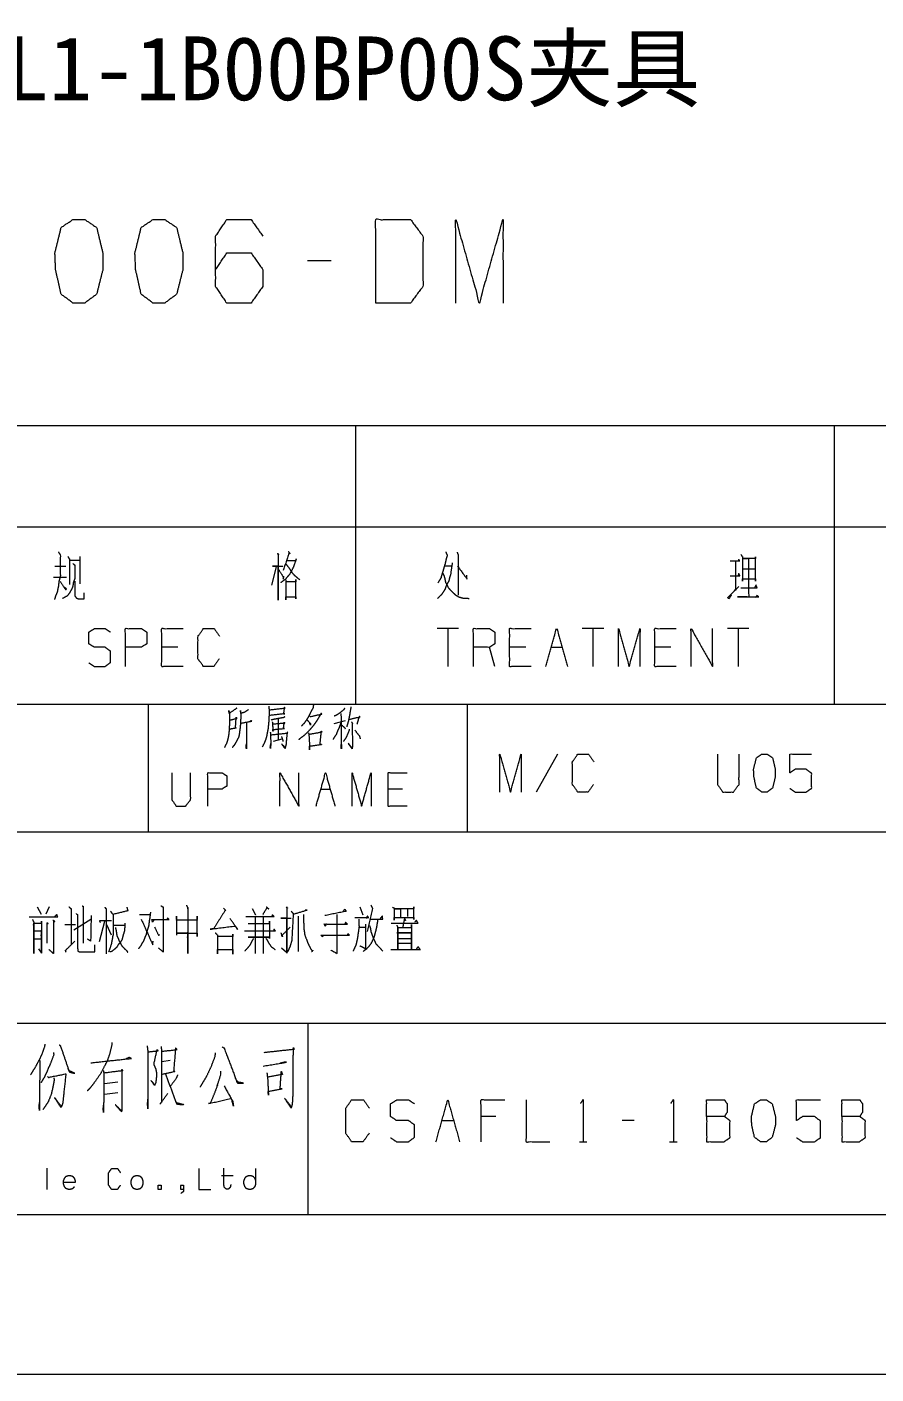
# Model space of a CAD drawing. Header units: millimetres. Extents: x 0 to 594, y 0 to 420.
# Drawn here: x 486.4 to 539.6, y 0 to 84.5 of the extents above; entities that cross this region are included whole.
import ezdxf

# ---------------------------------------------------------------- set-up
doc = ezdxf.new("R2010")
doc.units = ezdxf.units.MM
doc.layers.add('101', color=7, linetype='Continuous', true_color=0xffffff)

msp = doc.modelspace()

# ---------------------------------------------------------------- linework, layer by layer
at = {"layer": '101', "color": 72, "linetype": 'Continuous', "lineweight": 18}
for p, q in [((505.463, 69.791), (503.982, 69.791)), ((482, 59.463), (507, 59.463)), ((507, 59.463), (537, 59.463)), ((507, 59.463), (507, 53.113)), ((537, 59.463), (537, 53.113)), ((537, 59.463), (584, 59.463)), ((482, 53.113), (507, 53.113)), ((507, 53.113), (537, 53.113)), ((507, 53.113), (507, 42)), ((537, 53.113), (584, 53.113)), ((537, 53.113), (537, 42)), ((489.102, 51.025), (489.703, 51.025)), ((489.703, 51.25), (489.703, 49.55)), ((512.601, 50.675), (513.025, 50.675)), ((530.813, 50.95), (530.813, 49.125)), ((488.059, 49.95), (488.872, 49.95)), ((488.147, 50.65), (488.819, 50.65)), ((502.018, 50.6), (501.735, 49.45)), ((531.255, 50.475), (532.032, 50.475)), ((513.449, 46.737), (512.106, 46.737)), ((512.778, 46.737), (512.778, 44.363)), ((522.555, 46.737), (521.212, 46.737)), ((521.884, 46.737), (521.884, 44.363)), ((531.661, 46.737), (530.318, 46.737)), ((530.989, 46.737), (530.989, 44.363)), ((495.847, 45.563), (494.839, 45.563)), ((515.726, 44.363), (515.39, 45.563)), ((517.667, 45.563), (516.659, 45.563)), ((519.271, 45.563), (519.943, 45.563)), ((526.772, 45.563), (525.765, 45.563)), ((482, 42), (507, 42)), ((507, 42), (537, 42)), ((537, 42), (584, 42)), ((502.149, 41.069), (502.134, 39.766)), ((505.645, 40.782), (506.363, 40.98)), ((501.853, 39.678), (502.399, 39.832)), ((519.658, 38.865), (518.315, 36.49)), ((504.817, 36.664), (505.41, 36.664)), ((509.936, 36.664), (509.046, 36.664)), ((487.028, 29.29), (487.275, 28.84)), ((487.788, 29.29), (487.576, 28.84)), ((493.451, 28.815), (494.122, 28.815)), ((500.51, 29.19), (500.722, 28.79)), ((503.405, 28.715), (503.405, 26.49)), ((507.269, 29.29), (507.445, 28.79)), ((510.252, 29.14), (510.252, 28.69)), ((488.774, 28.19), (489.428, 28.19)), ((489.339, 27.84), (490.4, 28.515)), ((491.262, 28.365), (490.927, 27.09)), ((491.369, 28.19), (491.669, 27.54)), ((491.793, 28.14), (492.5, 28.14)), ((507.198, 28.015), (507.569, 28.015)), ((509.633, 27.315), (510.482, 27.315)), ((487.116, 26.665), (487.293, 26.39)), ((502.344, 26.715), (502.663, 26.44)), ((509.633, 27.015), (510.464, 27.015)), ((492.782, 19.856), (492.587, 19.753)), ((495.367, 19.649), (494.855, 19.58)), ((492.099, 18.304), (491.246, 18.2)), ((491.246, 17.545), (492.099, 17.648)), ((515.785, 16.141), (514.867, 16.141)), ((512.409, 15.893), (513.151, 15.893)), ((524.466, 15.893), (523.724, 15.893)), ((521.032, 14.568), (521.5, 14.568)), ((526.69, 14.568), (527.158, 14.568)), ((487.641, 12.901), (487.641, 11.576)), ((498.585, 12.446), (499.317, 12.446))]:
    msp.add_line(p, q, dxfattribs=at)
at = {"layer": '101', "color": 133, "linetype": 'Continuous', "lineweight": 18}
for p, q in [((404, 42), (584, 42)), ((494, 42), (494, 34)), ((514, 42), (514, 34)), ((404, 34), (584, 34)), ((454, 22), (563, 22)), ((504, 22), (504, 10)), ((25, 10), (584, 10)), ((404, 10), (584, 10)), ((0, 0), (594, 0))]:
    msp.add_line(p, q, dxfattribs=at)
at = {"layer": '101', "color": 72, "linetype": 'Continuous', "lineweight": 18}
for points, knots in [([(490.016, 67.145), (490.757, 67.696), (491.147, 69.239), (491.147, 70.287), (490.757, 71.885), (490.016, 72.381), (489.276, 72.381), (488.536, 71.885), (488.146, 70.287), (488.185, 69.239), (488.536, 67.696), (489.276, 67.145), (490.016, 67.145)], [0, 0, 0.067527, 0.183973, 0.260585, 0.380944, 0.446143, 0.500306, 0.565505, 0.685864, 0.76253, 0.87831, 0.945837, 1, 1]), ([(495.036, 67.145), (495.776, 67.696), (496.166, 69.239), (496.166, 70.287), (495.776, 71.885), (495.036, 72.381), (494.295, 72.381), (493.555, 71.885), (493.165, 70.287), (493.204, 69.239), (493.555, 67.696), (494.295, 67.145), (495.036, 67.145)], [0, 0, 0.067524, 0.183971, 0.260583, 0.380942, 0.446139, 0.500305, 0.565502, 0.685862, 0.762528, 0.878309, 0.945834, 1, 1]), ([(498.223, 69.239), (498.924, 70.287), (500.444, 70.287), (501.185, 69.239), (501.185, 68.192), (500.444, 67.145), (498.924, 67.145), (498.223, 68.192), (498.223, 71.334), (498.924, 72.381), (500.444, 72.381), (501.185, 71.334)], [0, 0, 0.076962, 0.16976, 0.248073, 0.312018, 0.390331, 0.48313, 0.560092, 0.751927, 0.828889, 0.921687, 1, 1]), ([(508.261, 67.145), (510.443, 67.145), (511.223, 68.192), (511.223, 71.334), (510.443, 72.381), (508.261, 72.381), (508.261, 67.145)], [0, 0, 0.142137, 0.227162, 0.431791, 0.516816, 0.658952, 1, 1]), ([(513.28, 67.145), (513.28, 72.381), (514.761, 67.145), (516.242, 72.381), (516.242, 67.145)], [0, 0, 0.245192, 0.5, 0.754808, 1, 1]), ([(488.359, 51.55), (488.483, 51.35), (488.483, 50), (488.395, 49.7), (488.359, 49.375), (488.289, 49.025), (488.2, 48.825), (488.112, 48.55)], [0, 0, 0.076124, 0.513099, 0.614333, 0.72015, 0.835727, 0.906506, 1, 1]), ([(502.778, 51.575), (502.884, 51.425), (502.814, 51.45), (502.46, 50.375)], [0, 0, 0.132127, 0.18606, 1, 1]), ([(512.654, 51.55), (512.742, 51.325), (512.654, 51), (512.619, 50.825), (512.548, 50.6), (512.477, 50.35), (512.407, 50.125), (512.354, 49.925), (512.265, 49.775), (512.159, 49.6)], [0, 0, 0.116544, 0.278924, 0.364995, 0.478698, 0.603958, 0.717661, 0.817413, 0.901351, 1, 1]), ([(513.361, 51.525), (513.432, 51.35), (513.432, 48.825)], [0, 0, 0.069554, 1, 1]), ([(489.261, 50.825), (489.385, 50.725), (489.385, 49.85), (489.296, 49.6), (489.261, 49.375), (489.19, 49.2), (489.049, 48.95), (488.907, 48.775), (488.624, 48.625)], [0, 0, 0.062424, 0.405825, 0.509885, 0.599271, 0.67335, 0.786068, 0.874362, 1, 1]), ([(488.96, 51.25), (489.049, 51.1), (489.049, 49.5)], [0, 0, 0.098135, 1, 1]), ([(502.089, 51.45), (502.195, 51.35), (502.142, 51.425), (502.142, 48.525), (502.142, 50.65), (501.788, 50.65), (502.442, 50.65)], [0, 0, 0.023246, 0.037896, 0.500412, 0.839325, 0.895699, 1, 1]), ([(502.708, 51), (503.255, 51), (503.273, 51.1), (503.114, 50.625), (502.884, 50.175), (502.619, 49.85), (502.301, 49.6)], [0, 0, 0.220965, 0.261917, 0.463928, 0.667686, 0.836825, 1, 1]), ([(502.637, 50.775), (502.814, 50.55), (503.008, 50.25), (503.185, 50.05), (503.503, 49.8)], [0, 0, 0.217552, 0.489381, 0.692327, 1, 1]), ([(513.061, 50.85), (512.954, 50.125), (512.884, 49.9), (512.848, 49.725), (512.742, 49.55), (512.654, 49.35), (512.601, 49.2), (512.477, 49), (512.371, 48.85), (512.141, 48.625)], [0, 0, 0.296652, 0.392139, 0.464421, 0.547265, 0.635793, 0.700209, 0.795425, 0.869798, 1, 1]), ([(530.495, 50.975), (531.096, 50.975), (531.025, 51.075), (530.989, 50.95)], [0, 0, 0.704243, 0.847777, 1, 1]), ([(531.166, 51.375), (531.255, 51.225), (531.255, 49.725), (531.255, 49.85), (532.068, 49.85), (532.068, 49.725), (532.068, 51.225), (532.068, 51.125), (531.255, 51.125), (531.643, 51.125), (531.643, 48.725), (530.936, 48.725), (532.28, 48.725), (532.191, 48.775), (532.174, 48.825), (532.068, 48.675)], [0, 0, 0.016858, 0.162101, 0.174205, 0.252928, 0.265032, 0.410275, 0.419958, 0.498681, 0.536329, 0.768718, 0.837174, 0.967243, 0.977076, 0.98221, 1, 1]), ([(502.177, 50.425), (502.478, 49.95), (502.478, 50.025), (502.442, 49.825)], [0, 0, 0.668993, 0.75826, 1, 1]), ([(512.477, 50.2), (512.548, 50.025), (512.601, 49.825), (512.636, 49.65), (512.813, 49.3), (512.901, 49.2), (513.149, 48.95), (513.29, 48.825), (513.467, 48.725), (513.714, 48.65), (513.944, 48.65), (514.121, 48.625)], [0, 0, 0.075197, 0.157622, 0.228747, 0.384954, 0.438112, 0.578249, 0.653431, 0.734341, 0.837339, 0.928876, 1, 1]), ([(513.396, 50.65), (513.98, 49.85), (513.98, 50.075)], [0, 0, 0.81482, 1, 1]), ([(530.477, 50.05), (531.096, 50.05), (531.025, 50.2), (530.989, 50.075)], [0, 0, 0.676561, 0.857934, 1, 1]), ([(488.465, 49.7), (488.819, 49.175), (488.872, 49.225), (488.731, 49.325)], [0, 0, 0.720028, 0.802953, 1, 1]), ([(489.402, 49.7), (489.402, 48.775), (489.491, 48.65), (489.632, 48.6), (489.985, 48.6), (489.985, 48.975)], [0, 0, 0.472766, 0.551011, 0.62766, 0.808338, 1, 1]), ([(502.619, 49.8), (502.619, 48.55), (502.619, 48.725), (503.255, 48.725), (503.255, 48.6), (503.255, 49.8), (503.255, 49.675), (502.69, 49.675)], [0, 0, 0.306602, 0.349526, 0.505604, 0.536265, 0.830602, 0.861262, 1, 1]), ([(530.565, 48.85), (530.406, 48.6), (530.336, 48.675), (531.025, 49.375)], [0, 0, 0.214427, 0.289033, 1, 1]), ([(531.166, 49.3), (532.174, 49.3), (532.103, 49.475), (532.032, 49.325)], [0, 0, 0.739673, 0.878255, 1, 1]), ([(490.269, 44.588), (490.604, 44.363), (491.294, 44.363), (491.63, 44.613), (491.63, 45.313), (491.294, 45.563), (490.622, 45.563), (490.269, 45.788), (490.269, 46.513), (490.622, 46.737), (491.294, 46.737), (491.63, 46.513)], [0, 0, 0.068035, 0.184054, 0.254518, 0.372335, 0.442799, 0.555847, 0.62637, 0.748394, 0.818917, 0.931965, 1, 1]), ([(492.563, 44.363), (492.563, 46.737), (493.57, 46.737), (493.906, 46.513), (493.906, 45.788), (493.553, 45.563), (492.563, 45.563)], [0, 0, 0.401146, 0.571314, 0.639589, 0.762044, 0.832821, 1, 1]), ([(496.183, 44.363), (494.839, 44.363), (494.839, 46.737), (496.183, 46.737)], [0, 0, 0.26539, 0.73461, 1, 1]), ([(498.441, 44.838), (498.106, 44.363), (497.452, 44.363), (497.116, 44.838), (497.116, 46.263), (497.452, 46.737), (498.123, 46.737), (498.459, 46.263)], [0, 0, 0.114572, 0.243369, 0.357936, 0.638584, 0.753151, 0.885433, 1, 1]), ([(514.383, 44.363), (514.383, 46.737), (515.39, 46.737), (515.726, 46.513), (515.726, 45.788), (515.39, 45.563), (514.383, 45.563)], [0, 0, 0.400952, 0.571031, 0.639278, 0.761674, 0.829921, 1, 1]), ([(518.002, 44.363), (516.659, 44.363), (516.659, 46.737), (518.002, 46.737)], [0, 0, 0.26539, 0.73461, 1, 1]), ([(518.935, 44.363), (519.607, 46.737), (520.279, 44.363)], [0, 0, 0.499999, 1, 1]), ([(523.488, 44.363), (523.488, 46.737), (524.16, 44.363), (524.832, 46.737), (524.832, 44.363)], [0, 0, 0.245192, 0.500001, 0.754808, 1, 1]), ([(527.108, 44.363), (525.765, 44.363), (525.765, 46.737), (527.108, 46.737)], [0, 0, 0.26539, 0.73461, 1, 1]), ([(528.041, 44.363), (528.041, 46.737), (529.385, 44.363), (529.385, 46.737)], [0, 0, 0.317574, 0.682426, 1, 1]), ([(499.558, 41.753), (499.496, 41.709), (499.075, 41.422), (499.043, 41.599), (499.09, 41.422), (499.09, 40.848), (499.075, 40.495), (499.059, 40.252), (499.028, 40.009), (498.981, 39.788), (498.918, 39.567), (498.84, 39.413), (498.778, 39.28)], [0, 0, 0.024368, 0.186804, 0.243943, 0.302152, 0.485021, 0.597665, 0.675193, 0.753197, 0.825097, 0.898188, 0.953343, 1, 1]), ([(500.292, 41.665), (500.042, 41.488), (499.808, 41.422), (499.777, 41.599), (499.808, 41.334), (499.793, 41.069), (499.777, 40.782), (499.761, 40.539), (499.73, 40.318), (499.699, 40.075), (499.652, 39.898), (499.574, 39.766), (499.496, 39.611), (499.418, 39.479), (499.34, 39.368), (499.262, 39.28)], [0, 0, 0.096323, 0.172942, 0.229419, 0.31342, 0.396988, 0.487497, 0.564128, 0.634338, 0.711439, 0.768977, 0.817389, 0.871907, 0.92032, 0.962889, 1, 1]), ([(501.556, 41.864), (501.572, 41.665), (501.572, 41.312), (501.556, 40.98), (501.54, 40.76), (501.509, 40.472), (501.462, 40.23), (501.415, 39.965), (501.353, 39.766), (501.275, 39.567), (501.15, 39.324)], [0, 0, 0.076501, 0.212087, 0.339339, 0.424292, 0.535104, 0.630037, 0.733303, 0.813244, 0.895183, 1, 1]), ([(501.603, 41.643), (502.571, 41.753), (502.524, 41.797), (502.477, 41.4), (502.555, 41.4), (501.587, 41.289)], [0, 0, 0.391065, 0.416908, 0.577568, 0.608919, 1, 1]), ([(504.131, 41.245), (504.178, 41.223), (504.88, 41.378), (504.834, 41.422), (504.709, 41.201), (504.568, 40.958), (504.428, 40.76), (504.272, 40.561), (504.1, 40.362), (503.913, 40.163), (503.71, 39.987), (503.554, 39.876), (503.429, 39.766)], [0, 0, 0.017087, 0.254606, 0.275863, 0.359627, 0.452281, 0.53264, 0.616083, 0.702808, 0.792983, 0.881824, 0.944958, 1, 1]), ([(504.35, 41.93), (504.334, 41.775), (504.147, 41.422), (504.038, 41.201), (503.913, 41.002), (503.757, 40.782), (503.6, 40.627)], [0, 0, 0.101777, 0.36375, 0.525151, 0.678919, 0.856079, 1, 1]), ([(506.3, 41.753), (506.269, 41.665), (506.066, 41.488), (505.848, 41.334), (505.66, 41.245)], [0, 0, 0.111866, 0.433083, 0.752722, 1, 1]), ([(506.082, 41.422), (506.098, 39.678), (506.113, 39.192), (506.082, 39.28), (506.098, 39.479)], [0, 0, 0.691284, 0.883885, 0.921007, 1, 1]), ([(506.706, 41.841), (506.691, 41.731), (506.613, 41.267), (506.55, 40.958), (506.441, 40.583)], [0, 0, 0.086565, 0.451627, 0.696476, 1, 1]), ([(499.121, 40.428), (499.153, 40.45), (499.512, 40.517), (499.465, 40.495), (499.512, 41.179), (499.543, 41.091), (499.106, 40.98)], [0, 0, 0.022681, 0.239272, 0.269991, 0.67699, 0.732558, 1, 1]), ([(499.793, 40.804), (500.495, 40.936), (500.448, 40.958), (500.37, 40.914)], [0, 0, 0.834801, 0.895274, 1, 1]), ([(500.152, 40.848), (500.152, 39.214), (500.136, 39.324), (500.152, 39.501)], [0, 0, 0.849787, 0.907774, 1, 1]), ([(502.555, 41.201), (502.508, 41.157), (502.118, 41.091), (501.899, 41.047), (501.696, 41.002)], [0, 0, 0.072258, 0.516577, 0.766872, 1, 1]), ([(501.775, 40.892), (501.79, 40.737), (501.821, 40.296), (501.806, 40.406), (502.539, 40.472), (502.477, 40.472), (502.524, 40.87), (502.555, 40.804), (501.79, 40.737)], [0, 0, 0.056492, 0.21748, 0.258025, 0.525912, 0.548628, 0.694157, 0.720792, 1, 1]), ([(503.959, 41.002), (503.991, 40.98), (504.162, 40.782), (504.178, 40.671), (504.116, 40.826)], [0, 0, 0.066027, 0.51959, 0.712136, 1, 1]), ([(506.082, 40.87), (505.988, 40.583), (505.879, 40.34), (505.785, 40.097), (505.692, 39.965), (505.582, 39.788)], [0, 0, 0.251915, 0.474139, 0.691324, 0.826702, 1, 1]), ([(506.098, 40.715), (506.3, 40.539), (506.347, 40.45)], [0, 0, 0.729132, 1, 1]), ([(506.738, 40.892), (506.816, 40.782), (506.784, 40.804), (506.8, 39.633), (506.8, 39.346), (506.784, 39.192), (506.535, 39.545), (506.784, 39.236)], [0, 0, 0.051679, 0.066293, 0.513636, 0.623353, 0.682731, 0.848101, 1, 1]), ([(506.581, 41.047), (507.284, 41.201), (507.221, 41.223), (507.081, 40.737)], [0, 0, 0.557075, 0.608386, 1, 1]), ([(501.65, 40.252), (501.665, 40.053), (501.681, 39.545), (501.665, 39.214), (501.65, 39.302), (501.681, 39.523)], [0, 0, 0.147471, 0.523365, 0.76867, 0.83502, 1, 1]), ([(501.681, 40.075), (502.742, 40.185), (502.711, 40.252), (502.696, 40.141), (502.649, 39.633), (502.633, 39.435), (502.571, 39.214), (502.368, 39.501), (502.586, 39.28)], [0, 0, 0.37408, 0.399746, 0.438828, 0.617586, 0.687454, 0.767884, 0.891101, 1, 1]), ([(502.352, 39.965), (502.415, 39.788), (502.446, 39.656)], [0, 0, 0.579206, 1, 1]), ([(504.038, 40.208), (504.069, 40.141), (504.1, 39.589), (504.116, 39.523), (504.116, 39.126), (504.1, 39.302), (504.1, 39.368), (504.865, 39.479), (504.771, 39.479), (504.849, 40.296), (504.88, 40.252), (504.834, 40.23), (504.084, 40.097)], [0, 0, 0.018828, 0.160986, 0.178485, 0.280675, 0.32627, 0.343302, 0.542022, 0.566109, 0.777123, 0.791034, 0.804348, 1, 1]), ([(506.597, 40.428), (506.581, 40.318), (506.41, 39.92), (506.238, 39.656)], [0, 0, 0.129623, 0.632932, 1, 1]), ([(506.956, 40.362), (507.237, 40.009), (507.284, 39.832)], [0, 0, 0.711826, 1, 1]), ([(516.039, 36.49), (516.039, 38.865), (516.71, 36.49), (517.382, 38.865), (517.382, 36.49)], [0, 0, 0.245192, 0.499999, 0.754808, 1, 1]), ([(521.917, 36.965), (521.581, 36.49), (520.927, 36.49), (520.592, 36.965), (520.592, 38.39), (520.927, 38.865), (521.599, 38.865), (521.935, 38.39)], [0, 0, 0.114568, 0.243366, 0.357933, 0.638582, 0.753149, 0.885432, 1, 1]), ([(529.697, 38.865), (529.697, 36.965), (530.016, 36.49), (530.687, 36.49), (531.041, 36.965), (531.041, 38.865)], [0, 0, 0.33715, 0.438599, 0.557785, 0.66285, 1, 1]), ([(532.805, 36.49), (533.14, 36.74), (533.317, 37.44), (533.317, 37.915), (533.14, 38.64), (532.805, 38.865), (532.469, 38.865), (532.133, 38.64), (531.956, 37.915), (531.974, 37.44), (532.133, 36.74), (532.469, 36.49), (532.805, 36.49)], [0, 0, 0.067529, 0.183975, 0.260587, 0.380945, 0.446147, 0.50031, 0.565507, 0.685867, 0.762532, 0.878313, 0.945837, 1, 1]), ([(534.233, 36.715), (534.569, 36.49), (535.258, 36.49), (535.594, 36.715), (535.594, 37.665), (535.258, 37.915), (534.569, 37.915), (534.233, 37.69), (534.233, 38.865), (535.594, 38.865)], [0, 0, 0.062226, 0.168341, 0.230572, 0.376815, 0.441268, 0.547383, 0.609609, 0.790489, 1, 1]), ([(495.468, 37.701), (495.468, 36.023), (495.749, 35.604), (496.342, 35.604), (496.655, 36.023), (496.655, 37.701)], [0, 0, 0.337151, 0.438599, 0.557782, 0.662849, 1, 1]), ([(497.731, 35.604), (497.731, 37.701), (498.621, 37.701), (498.918, 37.503), (498.918, 36.862), (498.605, 36.664), (497.731, 36.664)], [0, 0, 0.401145, 0.571315, 0.639588, 0.762043, 0.832818, 1, 1]), ([(502.257, 35.604), (502.257, 37.701), (503.443, 35.604), (503.443, 37.701)], [0, 0, 0.317575, 0.682425, 1, 1]), ([(506.783, 35.604), (506.783, 37.701), (507.376, 35.604), (507.969, 37.701), (507.969, 35.604)], [0, 0, 0.245192, 0.5, 0.754808, 1, 1]), ([(510.232, 35.604), (509.046, 35.604), (509.046, 37.701), (510.232, 37.701)], [0, 0, 0.265391, 0.734609, 1, 1]), ([(486.533, 28.665), (488.318, 28.665), (488.265, 28.815), (488.141, 28.69)], [0, 0, 0.842004, 0.917041, 1, 1]), ([(489.021, 29.29), (489.163, 29.165), (489.163, 26.915)], [0, 0, 0.077385, 1, 1]), ([(489.481, 28.865), (489.569, 28.79), (489.569, 26.69), (489.587, 26.515), (489.711, 26.465), (490.647, 26.465), (490.647, 26.915)], [0, 0, 0.029631, 0.56644, 0.611401, 0.645515, 0.88497, 1, 1]), ([(489.852, 29.365), (489.923, 29.315), (489.923, 27.015)], [0, 0, 0.036281, 1, 1]), ([(490.418, 28.74), (490.382, 27.14), (490.188, 27.265)], [0, 0, 0.873798, 1, 1]), ([(491.28, 29.265), (491.351, 29.165), (491.351, 26.34)], [0, 0, 0.04155, 1, 1]), ([(491.793, 28.815), (491.793, 27.54), (491.757, 27.415), (491.74, 27.265), (491.669, 26.915), (491.51, 26.465)], [0, 0, 0.533407, 0.587752, 0.650939, 0.800322, 1, 1]), ([(492.659, 29.265), (492.712, 29.04), (491.793, 28.815), (491.634, 29.015)], [0, 0, 0.161321, 0.821681, 1, 1]), ([(494.14, 28.965), (494.016, 28.09), (493.981, 27.965), (493.91, 27.765), (493.857, 27.54), (493.769, 27.34), (493.698, 27.14), (493.61, 27.015), (493.521, 26.84), (493.38, 26.665)], [0, 0, 0.358967, 0.411734, 0.497901, 0.591798, 0.68062, 0.766786, 0.828973, 0.908613, 1, 1]), ([(494.794, 29.365), (494.935, 29.265), (494.935, 26.465), (494.635, 26.715)], [0, 0, 0.051488, 0.883802, 1, 1]), ([(496.399, 29.39), (496.487, 29.165), (496.469, 29.215), (496.469, 26.365), (496.469, 27.64), (495.798, 27.64), (497.07, 27.64), (497.07, 27.44), (497.07, 28.715), (497.07, 28.465), (495.762, 28.465), (495.762, 28.715), (495.762, 27.515)], [0, 0, 0.022286, 0.027176, 0.289923, 0.407467, 0.469386, 0.586709, 0.605147, 0.722692, 0.74574, 0.866322, 0.88937, 1, 1]), ([(498.711, 29.215), (498.852, 29.065), (498.817, 29.065), (498.092, 27.915), (497.88, 27.89), (499.453, 28.09), (499.612, 27.865), (499.117, 28.565)], [0, 0, 0.045475, 0.053273, 0.353143, 0.400254, 0.750082, 0.810872, 1, 1]), ([(500.121, 28.69), (501.888, 28.69), (501.782, 28.79), (501.729, 28.665)], [0, 0, 0.862597, 0.933731, 1, 1]), ([(500.722, 26.365), (500.722, 28.69), (501.199, 28.69), (501.199, 26.365)], [0, 0, 0.45346, 0.54654, 1, 1]), ([(501.394, 29.29), (501.553, 29.165), (501.429, 29.215), (501.181, 28.815)], [0, 0, 0.250977, 0.416531, 1, 1]), ([(502.645, 29.265), (502.733, 29.215), (502.68, 29.265), (502.68, 26.39), (502.68, 28.59), (502.309, 28.59), (502.963, 28.59)], [0, 0, 0.016184, 0.027801, 0.485999, 0.836621, 0.895774, 1, 1]), ([(502.963, 29.015), (503.087, 28.865), (502.998, 27.19), (502.892, 26.815), (502.733, 26.465)], [0, 0, 0.07349, 0.707416, 0.8547, 1, 1]), ([(503.122, 28.84), (503.953, 29.09), (503.829, 29.09), (503.829, 29.04)], [0, 0, 0.833146, 0.951979, 1, 1]), ([(503.723, 28.815), (503.741, 28.315), (503.758, 27.89), (503.811, 27.54), (503.988, 27.065), (504.165, 26.69), (504.289, 26.515), (504.324, 26.565), (504.236, 26.465)], [0, 0, 0.191685, 0.354655, 0.490281, 0.684456, 0.843293, 0.925407, 0.948867, 1, 1]), ([(506.229, 29.015), (506.318, 29.14), (506.406, 29.015), (505.08, 28.74)], [0, 0, 0.092225, 0.184436, 1, 1]), ([(505.823, 28.815), (505.823, 26.365), (505.452, 26.565)], [0, 0, 0.853178, 1, 1]), ([(506.95, 28.615), (507.816, 28.615), (507.728, 28.715), (507.675, 28.565)], [0, 0, 0.747505, 0.862676, 1, 1]), ([(507.958, 29.39), (508.064, 29.19), (507.728, 27.74)], [0, 0, 0.132015, 1, 1]), ([(507.923, 28.515), (508.7, 28.515), (508.683, 28.715), (508.541, 28.565)], [0, 0, 0.656493, 0.825987, 1, 1]), ([(509.315, 29.265), (509.421, 29.215), (509.421, 28.465), (509.421, 28.615), (510.659, 28.615), (510.659, 28.49), (510.659, 29.29), (510.659, 29.165), (509.421, 29.165), (509.81, 29.165), (509.81, 28.615)], [0, 0, 0.021391, 0.158237, 0.185606, 0.411358, 0.434166, 0.580135, 0.602943, 0.828695, 0.899646, 1, 1]), ([(486.745, 28.49), (486.816, 28.315), (486.816, 26.365), (486.816, 28.265), (487.293, 28.265), (487.293, 28.39), (487.293, 26.39), (487.293, 27.765), (486.798, 27.765), (486.798, 27.29), (487.275, 27.29)], [0, 0, 0.019945, 0.226009, 0.426789, 0.477221, 0.490431, 0.701778, 0.84708, 0.899377, 0.949572, 1, 1]), ([(487.629, 28.315), (487.717, 28.24), (487.646, 28.265), (487.646, 27.015)], [0, 0, 0.080448, 0.132488, 1, 1]), ([(488.017, 28.465), (488.141, 28.365), (488.053, 28.44), (488.053, 26.365), (487.77, 26.615)], [0, 0, 0.058329, 0.10083, 0.861605, 1, 1]), ([(490.997, 28.315), (490.944, 28.44), (491.687, 28.44)], [0, 0, 0.154621, 1, 1]), ([(492.535, 28.265), (492.517, 27.965), (492.5, 27.765), (492.429, 27.54), (492.376, 27.34), (492.341, 27.215), (492.235, 27.065), (492.111, 26.915), (492.005, 26.74), (491.863, 26.615), (491.704, 26.49), (491.598, 26.465)], [0, 0, 0.139341, 0.232438, 0.341791, 0.437731, 0.497963, 0.583137, 0.673297, 0.768173, 0.855677, 0.949485, 1, 1]), ([(491.934, 27.99), (491.987, 27.79), (492.005, 27.615), (492.04, 27.44), (492.111, 27.315), (492.164, 27.165), (492.252, 27.015), (492.341, 26.84), (492.447, 26.74), (492.517, 26.665), (492.623, 26.565), (492.712, 26.44)], [0, 0, 0.116116, 0.214828, 0.315022, 0.395614, 0.484904, 0.582612, 0.692629, 0.774428, 0.832285, 0.914083, 1, 1]), ([(493.557, 28.515), (494.281, 26.915), (494.299, 27.14)], [0, 0, 0.886138, 1, 1]), ([(494.352, 28.465), (494.264, 28.34), (494.228, 28.49), (495.306, 28.49), (495.218, 28.59), (495.147, 28.465)], [0, 0, 0.092089, 0.184788, 0.833336, 0.913618, 1, 1]), ([(494.387, 28.04), (494.652, 27.49), (494.706, 27.565)], [0, 0, 0.869223, 1, 1]), ([(500.033, 27.79), (501.959, 27.79), (501.888, 27.89), (501.853, 27.79)], [0, 0, 0.893961, 0.950786, 1, 1]), ([(500.262, 28.24), (501.606, 28.24), (501.606, 28.39), (501.606, 27.315), (501.606, 27.39), (500.262, 27.39), (501.553, 27.39), (501.553, 27.34)], [0, 0, 0.252173, 0.280332, 0.482138, 0.496217, 0.74839, 0.990614, 1, 1]), ([(502.309, 27.665), (502.415, 27.415), (502.38, 27.49), (502.892, 28.015)], [0, 0, 0.249547, 0.325739, 1, 1]), ([(505.169, 28.215), (505.098, 28.09), (505.027, 28.215), (506.477, 28.215), (506.371, 28.315), (506.318, 28.215)], [0, 0, 0.071965, 0.143931, 0.870242, 0.943284, 1, 1]), ([(507.198, 28.515), (507.215, 28.04), (507.145, 27.54), (507.109, 27.315), (507.039, 26.965), (506.968, 26.79), (506.844, 26.515)], [0, 0, 0.231256, 0.476935, 0.587744, 0.761465, 0.853297, 1, 1]), ([(507.622, 28.215), (507.622, 26.665), (507.269, 26.84)], [0, 0, 0.797155, 1, 1]), ([(508.382, 28.515), (508.364, 28.34), (508.311, 28.015), (508.258, 27.79), (508.188, 27.515), (508.099, 27.265), (507.976, 27.015), (507.816, 26.79), (507.64, 26.615), (507.463, 26.49)], [0, 0, 0.076304, 0.219156, 0.319438, 0.442616, 0.557646, 0.678656, 0.798196, 0.906092, 1, 1]), ([(507.869, 28.115), (507.923, 27.965), (507.958, 27.74), (508.046, 27.49), (508.17, 27.19), (508.276, 26.965), (508.453, 26.79), (508.7, 26.515)], [0, 0, 0.086284, 0.209802, 0.353598, 0.529589, 0.664484, 0.799383, 1, 1]), ([(509.227, 28.265), (510.906, 28.265), (510.818, 28.44), (510.712, 28.34)], [0, 0, 0.830865, 0.927877, 1, 1]), ([(509.58, 28.14), (509.651, 27.99), (509.651, 26.665), (509.651, 27.99), (510.499, 27.99), (510.499, 28.19), (510.499, 26.665), (510.499, 27.665), (509.58, 27.665), (510.482, 27.665)], [0, 0, 0.020198, 0.181592, 0.342985, 0.446326, 0.470687, 0.656441, 0.778247, 0.890199, 1, 1]), ([(510.04, 28.615), (510.128, 28.44), (510.058, 28.515), (509.952, 28.015)], [0, 0, 0.24197, 0.369174, 1, 1]), ([(488.845, 26.44), (488.809, 26.565), (489.393, 27.14)], [0, 0, 0.136889, 1, 1]), ([(498.198, 27.665), (498.339, 27.515), (498.339, 26.34), (498.339, 26.615), (499.294, 26.615), (499.294, 26.315), (499.294, 27.565), (499.294, 27.44), (498.357, 27.44)], [0, 0, 0.039476, 0.264469, 0.317126, 0.499886, 0.557331, 0.796685, 0.82062, 1, 1]), ([(500.598, 27.315), (500.51, 27.165), (500.386, 26.915), (500.227, 26.715), (500.05, 26.515)], [0, 0, 0.178478, 0.464429, 0.726398, 1, 1]), ([(501.376, 27.315), (501.464, 27.19), (501.553, 27.015), (501.712, 26.79), (501.959, 26.615)], [0, 0, 0.165012, 0.376331, 0.673345, 1, 1]), ([(504.957, 27.515), (504.921, 27.415), (504.833, 27.515), (506.6, 27.515), (506.512, 27.615), (506.477, 27.49)], [0, 0, 0.046716, 0.1055, 0.884006, 0.942779, 1, 1]), ([(509.209, 26.615), (511.047, 26.615), (510.924, 26.79), (510.818, 26.665)], [0, 0, 0.829346, 0.926044, 1, 1]), ([(487.515, 20.684), (487.49, 20.512), (487.319, 20.029), (487.149, 19.684), (486.929, 19.27), (486.758, 18.994), (486.612, 18.752)], [0, 0, 0.081146, 0.319756, 0.49905, 0.71731, 0.868474, 1, 1]), ([(488.417, 20.65), (488.49, 20.581), (489.051, 18.925), (489.393, 18.856), (489.076, 18.994), (488.978, 19.132)], [0, 0, 0.037082, 0.681737, 0.810185, 0.937687, 1, 1]), ([(491.709, 20.788), (491.709, 20.615), (491.563, 20.029), (491.416, 19.615), (491.27, 19.339), (491.002, 18.821), (490.611, 18.269), (490.343, 17.924), (490.172, 17.752)], [0, 0, 0.049752, 0.224095, 0.350744, 0.440846, 0.608969, 0.803946, 0.929998, 1, 1]), ([(493.928, 20.581), (493.976, 20.167), (493.976, 16.648), (493.952, 16.924), (493.976, 17.234)], [0, 0, 0.092137, 0.86992, 0.931161, 1, 1]), ([(494.001, 20.201), (494.611, 20.27), (494.537, 20.339), (494.342, 19.477), (494.342, 19.408), (494.391, 19.304), (494.464, 19.132), (494.513, 18.89), (494.513, 18.683), (494.489, 18.442), (494.464, 18.269), (494.391, 18.097), (494.172, 18.407), (494.391, 18.131)], [0, 0, 0.163213, 0.189962, 0.425149, 0.443501, 0.473932, 0.523767, 0.589293, 0.644347, 0.708903, 0.755238, 0.805073, 0.906208, 1, 1]), ([(494.806, 20.546), (494.83, 20.236), (494.83, 17.062), (494.733, 16.924), (495.22, 17.579)], [0, 0, 0.069653, 0.779472, 0.817267, 1, 1]), ([(494.855, 20.236), (495.806, 20.339), (495.708, 20.443), (495.586, 18.959), (495.66, 18.959), (494.879, 18.787)], [0, 0, 0.276542, 0.317649, 0.747834, 0.768982, 1, 1]), ([(498.634, 20.512), (498.756, 20.443), (499.586, 18.235), (499.976, 18.235), (499.61, 18.304), (499.464, 18.545)], [0, 0, 0.039541, 0.70512, 0.815248, 0.920314, 1, 1]), ([(501.268, 20.167), (503.146, 20.374), (503.097, 20.477), (503.073, 19.96), (503.073, 18.028), (503.048, 17.269), (503.024, 16.924), (502.975, 16.751), (502.951, 16.682), (502.536, 17.303), (502.951, 16.786)], [0, 0, 0.261648, 0.277492, 0.349233, 0.616765, 0.721922, 0.769815, 0.794639, 0.804773, 0.908173, 1, 1]), ([(487.197, 19.649), (487.173, 16.544), (487.149, 16.82), (487.197, 17.096)], [0, 0, 0.847819, 0.923473, 1, 1]), ([(488.051, 20.167), (488.076, 20.029), (487.856, 19.442), (487.758, 19.235), (487.612, 18.89), (487.466, 18.58), (487.271, 18.269)], [0, 0, 0.067376, 0.368457, 0.478479, 0.658654, 0.823687, 1, 1]), ([(490.392, 19.511), (492.929, 19.787), (492.782, 19.856)], [0, 0, 0.940373, 1, 1]), ([(498.195, 20.132), (498.171, 19.891), (497.903, 19.201), (497.659, 18.683), (497.415, 18.269), (497.244, 17.993)], [0, 0, 0.102841, 0.416509, 0.658909, 0.862495, 1, 1]), ([(501.195, 19.304), (502.658, 19.546), (502.512, 19.546), (502.243, 19.477)], [0, 0, 0.777945, 0.854701, 1, 1]), ([(487.685, 18.649), (487.758, 18.58), (487.807, 18.614), (488.832, 18.821), (488.685, 17.476), (488.637, 16.993), (488.563, 16.786), (488.515, 16.717), (488.124, 17.338), (488.539, 16.786)], [0, 0, 0.021075, 0.033595, 0.252602, 0.536203, 0.637926, 0.683931, 0.701638, 0.85533, 1, 1]), ([(491.172, 19.028), (491.221, 18.89), (491.197, 16.613), (491.197, 16.406), (491.172, 16.613), (491.197, 16.855)], [0, 0, 0.047496, 0.786426, 0.853598, 0.921234, 1, 1]), ([(491.221, 18.89), (492.343, 19.028), (492.343, 19.097), (492.392, 19.028), (492.343, 18.994), (492.343, 16.579), (492.319, 16.441), (491.929, 16.889), (492.319, 16.51)], [0, 0, 0.224404, 0.238101, 0.254875, 0.266735, 0.746114, 0.773932, 0.891945, 1, 1]), ([(495.074, 18.821), (495.781, 16.924), (496.221, 16.889), (495.781, 16.993), (495.684, 17.2)], [0, 0, 0.643821, 0.783835, 0.927245, 1, 1]), ([(495.83, 18.752), (495.757, 18.545), (495.342, 17.993)], [0, 0, 0.241281, 1, 1]), ([(498.537, 18.994), (498.537, 18.787), (498.317, 18.097), (498.342, 18.131), (498.122, 17.545), (497.878, 16.958), (497.781, 16.958), (499.147, 17.269)], [0, 0, 0.055449, 0.249407, 0.260725, 0.428474, 0.598624, 0.62477, 1, 1]), ([(501.439, 18.89), (501.487, 18.476), (501.536, 17.476), (501.512, 17.717), (502.39, 17.89), (502.268, 17.89), (502.341, 18.959), (502.414, 18.787), (501.512, 18.614)], [0, 0, 0.08584, 0.292106, 0.342088, 0.526358, 0.551471, 0.772215, 0.810799, 1, 1]), ([(488.076, 18.58), (488.1, 18.442), (487.929, 17.579), (487.734, 17.096), (487.563, 16.82), (487.393, 16.579)], [0, 0, 0.064861, 0.471801, 0.712904, 0.863113, 1, 1]), ([(498.756, 18.062), (499.293, 17.096), (499.342, 16.786), (499.244, 17.165)], [0, 0, 0.610117, 0.783655, 1, 1]), ([(507.845, 15.092), (507.474, 14.568), (506.752, 14.568), (506.381, 15.092), (506.381, 16.666), (506.752, 17.19), (507.494, 17.19), (507.864, 16.666)], [0, 0, 0.114572, 0.243368, 0.357936, 0.638583, 0.753151, 0.885428, 1, 1]), ([(509.191, 14.816), (509.561, 14.568), (510.322, 14.568), (510.693, 14.844), (510.693, 15.617), (510.322, 15.893), (509.581, 15.893), (509.191, 16.141), (509.191, 16.942), (509.581, 17.19), (510.322, 17.19), (510.693, 16.942)], [0, 0, 0.06804, 0.184057, 0.25452, 0.372334, 0.442798, 0.55584, 0.626371, 0.748393, 0.818923, 0.931966, 1, 1]), ([(514.867, 14.568), (514.867, 17.19), (516.35, 17.19)], [0, 0, 0.638735, 1, 1]), ([(517.696, 17.19), (517.696, 14.568), (519.179, 14.568)], [0, 0, 0.638728, 1, 1]), ([(521.11, 16.969), (521.266, 17.19), (521.266, 14.568)], [0, 0, 0.093489, 1, 1]), ([(526.768, 16.969), (526.924, 17.19), (526.924, 14.568)], [0, 0, 0.093489, 1, 1]), ([(529.011, 16.141), (529.011, 17.19), (530.123, 17.19), (530.299, 16.942), (530.299, 16.417), (530.123, 16.141), (529.011, 16.141), (529.011, 14.568), (530.104, 14.568), (530.474, 14.816), (530.474, 15.893), (530.123, 16.141)], [0, 0, 0.115916, 0.238848, 0.27247, 0.330428, 0.366583, 0.489516, 0.663389, 0.784165, 0.833488, 0.952454, 1, 1]), ([(532.757, 14.568), (533.127, 14.844), (533.323, 15.617), (533.323, 16.141), (533.127, 16.942), (532.757, 17.19), (532.386, 17.19), (532.015, 16.942), (531.82, 16.141), (531.84, 15.617), (532.015, 14.844), (532.386, 14.568), (532.757, 14.568)], [0, 0, 0.067525, 0.183971, 0.260584, 0.380944, 0.446141, 0.500306, 0.565504, 0.685863, 0.762529, 0.87831, 0.945835, 1, 1]), ([(534.649, 14.816), (535.02, 14.568), (535.781, 14.568), (536.151, 14.816), (536.151, 15.865), (535.781, 16.141), (535.02, 16.141), (534.649, 15.893), (534.649, 17.19), (536.151, 17.19)], [0, 0, 0.062228, 0.168343, 0.230571, 0.376816, 0.441265, 0.547381, 0.609609, 0.790491, 1, 1]), ([(537.497, 16.141), (537.497, 17.19), (538.609, 17.19), (538.785, 16.942), (538.785, 16.417), (538.609, 16.141), (537.497, 16.141), (537.497, 14.568), (538.59, 14.568), (538.961, 14.816), (538.961, 15.893), (538.609, 16.141)], [0, 0, 0.115916, 0.238845, 0.272467, 0.330425, 0.366581, 0.48951, 0.663384, 0.784156, 0.833483, 0.95245, 1, 1]), ([(492.245, 11.838), (492.06, 11.576), (491.699, 11.576), (491.513, 11.838), (491.513, 12.625), (491.699, 12.887), (492.07, 12.887), (492.255, 12.625)], [0, 0, 0.114569, 0.243366, 0.357935, 0.638584, 0.753153, 0.885431, 1, 1]), ([(497.171, 12.887), (497.171, 11.576), (497.912, 11.576)], [0, 0, 0.638722, 1, 1]), ([(499.18, 11.894), (499.132, 11.7), (499.024, 11.59), (498.888, 11.59), (498.771, 11.7), (498.732, 11.894), (498.732, 12.901)], [0, 0, 0.107406, 0.190396, 0.26402, 0.350759, 0.456999, 1, 1]), ([(500.731, 12.887), (500.731, 11.921), (500.673, 11.742), (500.565, 11.618), (500.429, 11.576), (500.302, 11.576), (500.165, 11.618), (500.058, 11.742), (500, 11.921), (500, 12.114), (500.058, 12.28), (500.165, 12.404), (500.302, 12.446), (500.429, 12.446), (500.565, 12.404), (500.673, 12.28), (500.731, 12.114)], [0, 0, 0.286727, 0.342739, 0.39146, 0.433825, 0.471472, 0.513836, 0.562557, 0.618569, 0.675915, 0.728049, 0.77677, 0.819134, 0.856781, 0.899145, 0.947866, 1, 1]), ([(489.358, 11.742), (489.251, 11.618), (489.114, 11.576), (488.987, 11.576), (488.851, 11.618), (488.743, 11.742), (488.685, 11.921), (488.685, 12.114), (488.743, 12.28), (488.851, 12.404), (488.987, 12.446), (489.114, 12.446), (489.251, 12.404), (489.358, 12.28), (489.417, 12.114), (489.417, 12.018), (488.685, 12.018)], [0, 0, 0.053947, 0.100856, 0.142541, 0.189449, 0.243397, 0.305417, 0.368914, 0.426639, 0.480587, 0.527495, 0.56918, 0.616088, 0.670035, 0.727761, 0.759509, 1, 1]), ([(492.986, 11.742), (493.094, 11.618), (493.23, 11.576), (493.357, 11.576), (493.494, 11.618), (493.601, 11.742), (493.66, 11.921), (493.66, 12.114), (493.601, 12.28), (493.494, 12.404), (493.357, 12.446), (493.23, 12.446), (493.094, 12.404), (492.986, 12.28), (492.928, 12.114), (492.928, 11.921), (492.986, 11.742)], [0, 0, 0.063222, 0.11821, 0.167061, 0.222034, 0.285255, 0.357938, 0.432351, 0.5, 0.563222, 0.618194, 0.667046, 0.722034, 0.785255, 0.852905, 0.927317, 1, 1]), ([(494.615, 11.576), (494.801, 11.576), (494.801, 11.838), (494.615, 11.838), (494.615, 11.576)], [0, 0, 0.207087, 0.5, 0.707087, 1, 1]), ([(496.215, 11.576), (496.03, 11.576), (496.03, 11.838), (496.215, 11.838), (496.215, 11.452), (496.03, 11.314)], [0, 0, 0.148246, 0.357931, 0.506177, 0.815185, 1, 1])]:
    msp.add_open_spline(points, degree=1, knots=knots, dxfattribs=at)
for points in [[(504.52, 35.604), (505.113, 37.701), (505.706, 35.604)], [(512.039, 14.568), (512.78, 17.19), (513.522, 14.568)]]:
    msp.add_open_spline(points, degree=1, dxfattribs=at)

# ---------------------------------------------------------------- texts
at = {"layer": '101', "color": 95, "linetype": 'Continuous', "lineweight": 18, "insert": (452.338, 83.861), "char_height": 4, "width": 9907.13744, "attachment_point": 1}
msp.add_mtext('{\\fSimSun|b0|i0|c134|p2;安装于：CRAFL1-1B00BP00S夹具}', dxfattribs=at)

doc.saveas('drawing.dxf')
